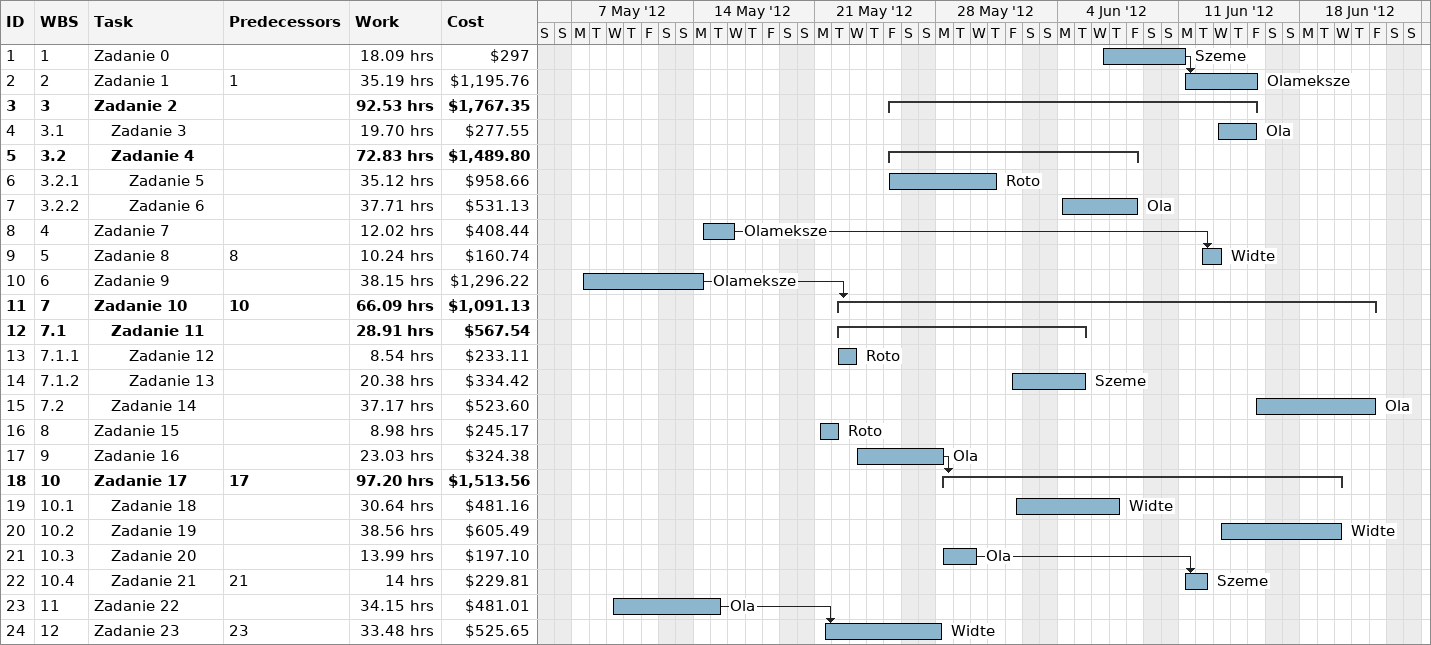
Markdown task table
| ID | WBS | Task | Start | Finish | Predecessors | Resources | Work (h) | Cost ($) |
|---|---|---|---|---|---|---|---|---|
| 1 | 1 | Zadanie 0 | 2012-06-06 | 2012-06-11 |  | Szeme | 18.09 | 297 |
| 2 | 2 | Zadanie 1 | 2012-06-11 | 2012-06-15 | 1 | Olameksze | 35.19 | 1195.76 |
| 3 | 3 | **Zadanie 2** | 2012-05-25 | 2012-06-15 |  |  | 92.53 | 1767.35 |
| 4 | 3.1 | Zadanie 3 | 2012-06-13 | 2012-06-15 |  | Ola | 19.70 | 277.55 |
| 5 | 3.2 | **Zadanie 4** | 2012-05-25 | 2012-06-08 |  |  | 72.83 | 1489.80 |
| 6 | 3.2.1 | Zadanie 5 | 2012-05-25 | 2012-05-31 |  | Roto | 35.12 | 958.66 |
| 7 | 3.2.2 | Zadanie 6 | 2012-06-04 | 2012-06-08 |  | Ola | 37.71 | 531.13 |
| 8 | 4 | Zadanie 7 | 2012-05-14 | 2012-05-16 |  | Olameksze | 12.02 | 408.44 |
| 9 | 5 | Zadanie 8 | 2012-06-12 | 2012-06-13 | 8 | Widte | 10.24 | 160.74 |
| 10 | 6 | Zadanie 9 | 2012-05-07 | 2012-05-14 |  | Olameksze | 38.15 | 1296.22 |
| 11 | 7 | **Zadanie 10** | 2012-05-22 | 2012-06-22 | 10 |  | 66.09 | 1091.13 |
| 12 | 7.1 | **Zadanie 11** | 2012-05-22 | 2012-06-05 |  |  | 28.91 | 567.54 |
| 13 | 7.1.1 | Zadanie 12 | 2012-05-22 | 2012-05-23 |  | Roto | 8.54 | 233.11 |
| 14 | 7.1.2 | Zadanie 13 | 2012-06-01 | 2012-06-05 |  | Szeme | 20.38 | 334.42 |
| 15 | 7.2 | Zadanie 14 | 2012-06-15 | 2012-06-22 |  | Ola | 37.17 | 523.60 |
| 16 | 8 | Zadanie 15 | 2012-05-21 | 2012-05-22 |  | Roto | 8.98 | 245.17 |
| 17 | 9 | Zadanie 16 | 2012-05-23 | 2012-05-28 |  | Ola | 23.03 | 324.38 |
| 18 | 10 | **Zadanie 17** | 2012-05-28 | 2012-06-20 | 17 |  | 97.20 | 1513.56 |
| 19 | 10.1 | Zadanie 18 | 2012-06-01 | 2012-06-07 |  | Widte | 30.64 | 481.16 |
| 20 | 10.2 | Zadanie 19 | 2012-06-13 | 2012-06-20 |  | Widte | 38.56 | 605.49 |
| 21 | 10.3 | Zadanie 20 | 2012-05-28 | 2012-05-30 |  | Ola | 13.99 | 197.10 |
| 22 | 10.4 | Zadanie 21 | 2012-06-11 | 2012-06-12 | 21 | Szeme | 14 | 229.81 |
| 23 | 11 | Zadanie 22 | 2012-05-09 | 2012-05-15 |  | Ola | 34.15 | 481.01 |
| 24 | 12 | Zadanie 23 | 2012-05-21 | 2012-05-28 | 23 | Widte | 33.48 | 525.65 |
